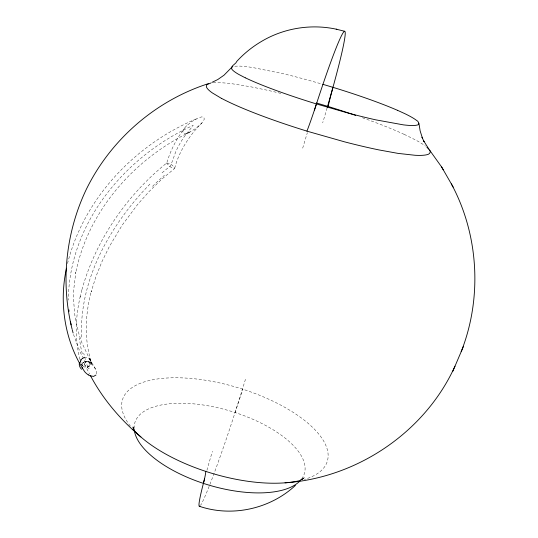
<?xml version="1.0" encoding="UTF-8"?>
<svg xmlns="http://www.w3.org/2000/svg" width="538" height="538" viewBox="0 0 538 538"><rect width="100%" height="100%" fill="white"/><g stroke="black" fill="none" stroke-linecap="round" stroke-linejoin="round"><path stroke-width="0.4" stroke-dasharray="2.69 2.02" d="M166.666 163.196C169.45 162.463 173.128 165.59 174.715 168.051M174.729 168.212C178.623 152.234 189.396 135.186 201.871 122.933A14.129 11.554 -54.1 0 0 203.317 121.03C205.664 118.152 203.189 115.778 199.941 117.405A19.657 16.234 -54.6 0 0 197.876 118.165L191.79 121.561L186.733 125.757M80.323 296.115C75.152 318.106 74.493 341.536 81.056 363.305M67.532 263.553C83.807 198.266 135.065 144.661 196.39 118.844M96.477 373.89L96.551 373.48A16.611 9.328 -21.3 0 0 96.531 371.94A25.858 14.486 -21.6 0 0 96.188 370.46L93.639 366.048L88.353 361.126L89.658 362.699L89.113 361.718L89.685 363.627L89.691 362.8L89.463 364.845L88.508 366.566L89.079 365.894L87.492 367.172C99.503 361.422 80.169 350.594 80.922 363.143M81.944 289.612C95.865 239.847 126.726 195.307 166.787 162.927C170.519 150.21 176.733 138.246 184.924 127.829M80.061 297.184L82.193 288.59M82.274 364.347C82.886 361.623 86.322 360.89 88.555 362.067M84.439 363.48L86.026 362.249L83.733 353.291M183.66 129.759C181.434 132.187 184.009 135.152 186.747 133.417M149.927 184.09C110.472 224.709 79.066 279.303 81.547 337.487M80.485 360.07C89.2 353.284 79.577 359.801 80.794 362L80.041 359.108L80.996 363.15M300.352 480.595L301.495 479.493M162.066 172.792L170.701 165.684L175.623 152.072A128.858 111.023 22.7 0 1 183.983 137.055L193.223 125.367C125.428 155.865 68.783 223.384 68.373 300.11M299.148 481.12L304.252 477.67L300.406 480.266M84.654 361.765L82.099 363.291L84.654 361.765L87.808 361.475L86.194 361.536M301.683 479.398L304.414 477.879L300.036 480.057L302.76 479.136L299.72 480.158M188.798 132.604L195.133 128.858L200.405 124.5A22.461 18.299 -54.1 0 0 201.871 122.933M190.196 131.911C134.009 159.1 87.876 211.259 75.609 273.344L75.804 272.262L73.679 290.036L73.504 299.572L75.058 317.292L79.153 334.811L82.018 343.029L90.014 359.976L91.097 363.574L90.135 362.901M234.797 66.201L239.154 66.08A100.478 10.652 16.7 0 1 252.389 67.472L282.12 73.471A99.927 10.599 16.7 0 1 306.929 79.806L322.087 84.083M213.169 82.758L216.444 82.623A120.075 15.32 16.7 0 1 232.672 83.854L250.493 86.732L268.233 90.431A119.429 15.246 16.7 0 1 282.598 93.834M404.179 134.339L415.511 139.947A119.9 15.293 16.6 0 1 425.504 146.128M82.751 365.995C86.773 369.855 95.058 363.997 89.671 358.819L91.036 361.206C84.009 338.395 85.3 313.762 91.406 290.903L91.144 291.919L95.966 276.505L101.958 261.636L109.342 246.559L122.139 225.24L137.553 204.548L149.06 191.582L161.884 179.1L174.615 168.441L173.081 168.293L170.418 166.908L166.686 163.344M82.522 365.8L82.085 365.363M82.361 365.652L81.379 364.354M81.191 363.957L82.368 365.618M133.108 427.885L134.298 429.748L132.852 427.138L134.292 429.896L132.92 426.842L134.103 429.707M95.616 369.034L89.456 358.927L91.097 363.574M84.567 364.549L89.59 374.018M133.653 428.322L133.195 426.93L134.164 429.996M73.511 334.448L79.974 351.859L89.106 368.792L85.535 365.894A144.016 12.663 17.7 0 1 84.439 363.48M130.378 426.109A106.941 44.748 16.7 0 1 169.268 377.898A106.941 44.748 16.7 0 1 302.208 418.604A106.941 44.748 16.7 0 1 304.447 479.419M235.079 412.532A43.006 1.944 -72.1 0 1 242.961 389.243M134.157 428.517A88.494 38.541 16.7 0 1 232.194 411.624A88.494 38.541 16.7 0 1 300.85 479.93M245.456 379.297A97.936 5.037 -72 0 1 200.667 505.155M206.928 470.279A97.936 5.037 -72 0 1 212.416 451.301M362.356 117.741A116.215 14.795 16.7 0 1 404.051 134.312M327.084 108.03A106.161 5.891 -72.9 0 1 322.699 122.819M302.686 148.158A106.161 5.891 -72.9 0 1 307.373 132.644M82.28 353.708A198.73 146.955 -17.8 0 1 79.449 337.911M152.563 186.316A197.93 163.478 -33.6 0 1 164.473 175.274M188.825 132.704A18.057 14.378 -54.6 0 1 186.753 133.518M186.673 125.684A20.135 17.142 -57.9 0 0 184.843 127.762A12.603 10.578 -57.5 0 0 183.572 129.712M88.461 362.155A21.164 11.641 -23.5 0 1 90.048 362.962M82.032 365.813A18.561 10.155 -16.9 0 1 82.085 364.381"/><path stroke-width="0.81" d="M79.449 362.478C78.777 364.946 79.772 367.562 81.574 369.297M66.504 268.2C58.79 303.163 64.789 341.664 84.661 371.671C85.71 372.915 86.934 374.004 88.306 374.865M461.187 351.697C482.364 297.971 478.833 234.763 451.355 183.882M285.019 482.842C357.064 477.966 425.033 432.101 454.973 366.203M452.666 371.624L463.487 346.304M336.801 29.314L336.23 29.18C310.648 23.665 283.102 28.258 260.748 41.877C251.892 47.156 243.835 53.733 236.848 61.312C236.148 64.029 230.641 65.582 231.656 68.803A100.055 10.585 16.7 0 0 238.939 74.52L245.281 77.822M95.986 375.033L93.565 376.405L89.947 375.732A22.529 12.656 -20.3 0 1 88.313 374.858M231.616 67.458L224.016 75.192L217.769 79.543L211.918 82.388M295.409 485.417C270.143 508.948 232.066 517.408 199.309 506.258M231.737 67.29L232.846 66.611M210.936 83.007L206.814 84.634L206.343 86.705A119.685 15.232 16.7 0 0 212.335 92.913L221.555 98.441M208.381 83.652C155.536 100.633 110.633 139.624 86.262 189.47C65.656 232.692 60.491 282.827 72.132 329.296M336.23 29.18L344.67 31.271M322.813 84.298L332.975 87.338A97.284 10.296 16.7 0 1 397.38 110.27M316.465 102.98L328.153 106.477A116.215 14.795 16.7 0 1 355.611 115.394M245.415 77.849A97.344 10.309 16.7 0 0 316.452 103.948L347.38 112.846A99.591 10.531 16.7 0 0 375.746 119.839L403.379 124.863A100.129 10.592 16.7 0 0 416.197 125.267C420.077 125.367 418.988 121.326 416.338 120.243A100.196 10.619 16.7 0 0 404.825 113.653L397.488 110.297M426.89 147.224L428.968 149.255L441.664 167.029L453.178 187.096M140.909 436.984C120.559 419.761 102.839 399.109 90.364 375.477M428.826 149.087L423.594 140.721L423.991 141.622L422.034 137.21L422.411 138.071L420.138 130.882L418.907 123.182M441.664 167.029L443.225 169.793M429.654 150.176C431.281 152.099 429.358 154.359 427.253 154.608A119.772 15.239 16.6 0 1 415.08 155.28L398.086 153.397L378.954 149.92A118.952 15.125 16.7 0 1 344.549 141.844L306.942 131.144A62.368 3.981 -73.1 0 0 316.438 103.962M82.718 368.584L82.381 367.636M72.307 330.036L73.107 332.975M70.532 321.885L71.117 324.858M68.891 309.915L69.025 311.421M299.41 480.73A106.941 44.748 16.7 0 1 132.792 429.001M205.704 471.382A55.676 3.067 -71.7 0 1 203.391 483.393M300.117 480.75A88.494 38.541 16.7 0 1 208.166 484.886A88.494 38.541 16.7 0 1 134.372 430.676M200.015 505.976A97.936 5.037 -72 0 1 204.568 478.928M328.153 106.477A48.023 2.327 -73 0 1 332.975 87.338M306.956 131.124A116.295 14.815 16.7 0 1 221.723 98.474M314.481 110.028A106.161 5.891 -72.9 0 1 344.589 31.278A106.161 5.891 -72.9 0 1 327.292 107.304M82.475 367.602A18.561 10.155 -16.9 0 1 82.314 367.192"/></g></svg>
